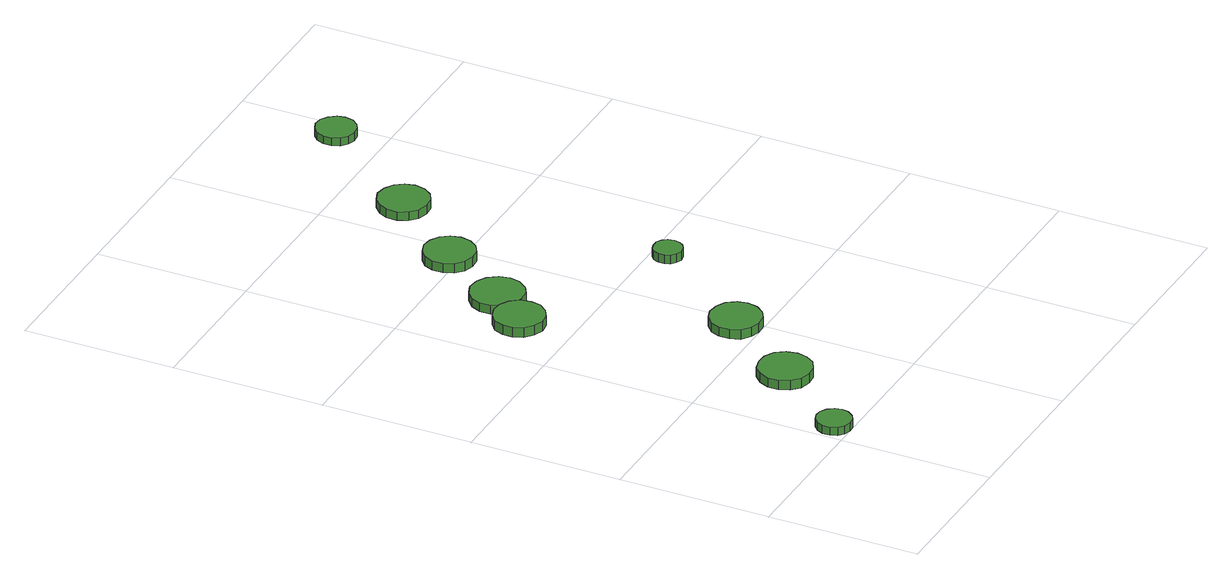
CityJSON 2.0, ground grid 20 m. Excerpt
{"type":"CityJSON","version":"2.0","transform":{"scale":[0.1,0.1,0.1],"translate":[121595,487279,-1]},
"CityObjects":{
"tree1":{"type":"SolitaryVegetationObject","attributes":{"function":"something"},"geometry":[{"type":"MultiSurface","lod":"1","boundaries":[[[0,1,2,3,4,5,6,7,8,9,10,11,12,13,14]],[[15,16,17,18,19,20,21,22,23,24,25,26,27,28,29]],[[0,29,28,1]],[[1,28,27,2]],[[2,27,26,3]],[[3,26,25,4]],[[4,25,24,5]],[[5,24,23,6]],[[6,23,22,7]],[[7,22,21,8]],[[8,21,20,9]],[[9,20,19,10]],[[10,19,18,11]],[[11,18,17,12]],[[12,17,16,13]],[[13,16,15,14]],[[14,15,29,0]]]}]},
"tree2":{"type":"SolitaryVegetationObject","attributes":{"function":"something"},"geometry":[{"type":"MultiSurface","lod":"1","boundaries":[[[30,31,32,33,34,35,36,37,38,39,40,41,42,43,44]],[[45,46,47,48,49,50,51,52,53,54,55,56,57,58,59]],[[30,59,58,31]],[[31,58,57,32]],[[32,57,56,33]],[[33,56,55,34]],[[34,55,54,35]],[[35,54,53,36]],[[36,53,52,37]],[[37,52,51,38]],[[38,51,50,39]],[[39,50,49,40]],[[40,49,48,41]],[[41,48,47,42]],[[42,47,46,43]],[[43,46,45,44]],[[44,45,59,30]]]}]},
"tree3":{"type":"SolitaryVegetationObject","attributes":{"function":"something"},"geometry":[{"type":"MultiSurface","lod":"1","boundaries":[[[60,61,62,63,64,65,66,67,68,69,70,71,72,73,74]],[[75,76,77,78,79,80,81,82,83,84,85,86,87,88,89]],[[60,89,88,61]],[[61,88,87,62]],[[62,87,86,63]],[[63,86,85,64]],[[64,85,84,65]],[[65,84,83,66]],[[66,83,82,67]],[[67,82,81,68]],[[68,81,80,69]],[[69,80,79,70]],[[70,79,78,71]],[[71,78,77,72]],[[72,77,76,73]],[[73,76,75,74]],[[74,75,89,60]]]}]},
"tree4":{"type":"SolitaryVegetationObject","attributes":{"function":"something"},"geometry":[{"type":"MultiSurface","lod":"1","boundaries":[[[90,91,92,93,94,95,96,97,98,99,100,101,102,103,104]],[[105,106,107,108,109,110,111,112,113,114,115,116,117,118,119]],[[90,119,118,91]],[[91,118,117,92]],[[92,117,116,93]],[[93,116,115,94]],[[94,115,114,95]],[[95,114,113,96]],[[96,113,112,97]],[[97,112,111,98]],[[98,111,110,99]],[[99,110,109,100]],[[100,109,108,101]],[[101,108,107,102]],[[102,107,106,103]],[[103,106,105,104]],[[104,105,119,90]]]}]},
"tree5":{"type":"SolitaryVegetationObject","attributes":{"function":"something"},"geometry":[{"type":"MultiSurface","lod":"1","boundaries":[[[120,121,122,123,124,125,126,127,128,129,130,131,132,133,134]],[[135,136,137,138,139,140,141,142,143,144,145,146,147,148,149]],[[120,149,148,121]],[[121,148,147,122]],[[122,147,146,123]],[[123,146,145,124]],[[124,145,144,125]],[[125,144,143,126]],[[126,143,142,127]],[[127,142,141,128]],[[128,141,140,129]],[[129,140,139,130]],[[130,139,138,131]],[[131,138,137,132]],[[132,137,136,133]],[[133,136,135,134]],[[134,135,149,120]]]}]},
"tree6":{"type":"SolitaryVegetationObject","attributes":{"function":"something"},"geometry":[{"type":"MultiSurface","lod":"1","boundaries":[[[150,151,152,153,154,155,156,157,158,159,160,161,162,163,164]],[[165,166,167,168,169,170,171,172,173,174,175,176,177,178,179]],[[150,179,178,151]],[[151,178,177,152]],[[152,177,176,153]],[[153,176,175,154]],[[154,175,174,155]],[[155,174,173,156]],[[156,173,172,157]],[[157,172,171,158]],[[158,171,170,159]],[[159,170,169,160]],[[160,169,168,161]],[[161,168,167,162]],[[162,167,166,163]],[[163,166,165,164]],[[164,165,179,150]]]}]},
"tree7":{"type":"SolitaryVegetationObject","attributes":{"function":"something"},"geometry":[{"type":"MultiSurface","lod":"1","boundaries":[[[180,181,182,183,184,185,186,187,188,189,190,191,192,193,194]],[[195,196,197,198,199,200,201,202,203,204,205,206,207,208,209]],[[180,209,208,181]],[[181,208,207,182]],[[182,207,206,183]],[[183,206,205,184]],[[184,205,204,185]],[[185,204,203,186]],[[186,203,202,187]],[[187,202,201,188]],[[188,201,200,189]],[[189,200,199,190]],[[190,199,198,191]],[[191,198,197,192]],[[192,197,196,193]],[[193,196,195,194]],[[194,195,209,180]]]}]},
"tree8":{"type":"SolitaryVegetationObject","attributes":{"function":"something"},"geometry":[{"type":"MultiSurface","lod":"1","boundaries":[[[210,211,212,213,214,215,216,217,218,219,220,221,222,223,224]],[[225,226,227,228,229,230,231,232,233,234,235,236,237,238,239]],[[210,239,238,211]],[[211,238,237,212]],[[212,237,236,213]],[[213,236,235,214]],[[214,235,234,215]],[[215,234,233,216]],[[216,233,232,217]],[[217,232,231,218]],[[218,231,230,219]],[[219,230,229,220]],[[220,229,228,221]],[[221,228,227,222]],[[222,227,226,223]],[[223,226,225,224]],[[224,225,239,210]]]}]},
"tree9":{"type":"SolitaryVegetationObject","attributes":{"function":"something"},"geometry":[{"type":"MultiSurface","lod":"1","boundaries":[[[240,241,242,243,244,245,246,247,248,249,250,251,252,253,254]],[[255,256,257,258,259,260,261,262,263,264,265,266,267,268,269]],[[240,269,268,241]],[[241,268,267,242]],[[242,267,266,243]],[[243,266,265,244]],[[244,265,264,245]],[[245,264,263,246]],[[246,263,262,247]],[[247,262,261,248]],[[248,261,260,249]],[[249,260,259,250]],[[250,259,258,251]],[[251,258,257,252]],[[252,257,256,253]],[[253,256,255,254]],[[254,255,269,240]]]}]}
},
"vertices":[
[51,23,17],[49,32,17],[43,40,17],[35,45,17],[26,46,17],[17,43,17],[10,36,17],[6,28,17],[6,18,17],[10,9,17],[17,3,17],[26,0,17],[35,1,17],[43,6,17],[49,14,17],[49,14,6],[43,6,6],[35,1,6],[26,0,6],[17,3,6],[10,9,6],[6,18,6],[6,28,6],[10,36,6],[17,43,6],[26,46,6],[35,45,6],[43,40,6],[49,32,6],[51,23,6],
[143,128,19],[140,142,19],[132,154,19],[119,161,19],[105,162,19],[91,158,19],[81,148,19],[75,135,19],[75,121,19],[81,108,19],[91,98,19],[105,94,19],[119,95,19],[132,102,19],[140,114,19],[140,114,6],[132,102,6],[119,95,6],[105,94,6],[91,98,6],[81,108,6],[75,121,6],[75,135,6],[81,148,6],[91,158,6],[105,162,6],[119,161,6],[132,154,6],[140,142,6],[143,128,6],
[100,465,26],[98,479,26],[89,490,26],[77,497,26],[64,498,26],[51,494,26],[40,485,26],[35,472,26],[35,459,26],[40,446,26],[51,437,26],[64,432,26],[77,434,26],[89,441,26],[98,452,26],[98,452,13],[89,441,13],[77,434,13],[64,432,13],[51,437,13],[40,446,13],[35,459,13],[35,472,13],[40,485,13],[51,494,13],[64,498,13],[77,497,13],[89,490,13],[98,479,13],[100,465,13],
[215,230,24],[212,243,24],[204,255,24],[192,261,24],[178,263,24],[165,259,24],[154,249,24],[149,237,24],[149,223,24],[154,210,24],[165,201,24],[178,197,24],[192,198,24],[204,205,24],[212,216,24],[212,216,11],[204,205,11],[192,198,11],[178,197,11],[165,201,11],[154,210,11],[149,223,11],[149,237,11],[154,249,11],[165,259,11],[178,263,11],[192,261,11],[204,255,11],[212,243,11],[215,230,11],
[142,514,24],[139,528,24],[130,540,24],[118,547,24],[103,549,24],[90,544,24],[79,534,24],[73,521,24],[73,507,24],[79,494,24],[90,484,24],[103,480,24],[118,481,24],[130,488,24],[139,500,24],[139,500,12],[130,488,12],[118,481,12],[103,480,12],[90,484,12],[79,494,12],[73,507,12],[73,521,12],[79,534,12],[90,544,12],[103,549,12],[118,547,12],[130,540,12],[139,528,12],[142,514,12],
[208,612,20],[205,625,20],[197,636,20],[185,643,20],[172,645,20],[158,640,20],[148,631,20],[143,619,20],[143,605,20],[148,592,20],[158,583,20],[172,579,20],[185,580,20],[197,587,20],[205,598,20],[205,598,7],[197,587,7],[185,580,7],[172,579,7],[158,583,7],[148,592,7],[143,605,7],[143,619,7],[148,631,7],[158,640,7],[172,645,7],[185,643,7],[197,636,7],[205,625,7],[208,612,7],
[310,375,23],[308,383,23],[304,389,23],[297,393,23],[289,393,23],[282,391,23],[276,386,23],[273,379,23],[273,371,23],[276,364,23],[282,359,23],[289,356,23],[297,357,23],[304,361,23],[308,367,23],[308,367,11],[304,361,11],[297,357,11],[289,356,11],[282,359,11],[276,364,11],[273,371,11],[273,379,11],[276,386,11],[282,391,11],[289,393,11],[297,393,11],[304,389,11],[308,383,11],[310,375,11],
[295,716,19],[292,729,19],[284,740,19],[272,747,19],[258,749,19],[245,744,19],[235,735,19],[229,723,19],[229,709,19],[235,696,19],[245,687,19],[258,683,19],[272,684,19],[284,691,19],[292,702,19],[292,702,7],[284,691,7],[272,684,7],[258,683,7],[245,687,7],[235,696,7],[229,709,7],[229,723,7],[235,735,7],[245,744,7],[258,749,7],[272,747,7],[284,740,7],[292,729,7],[295,716,7],
[403,863,18],[401,873,18],[394,882,18],[385,888,18],[374,889,18],[364,885,18],[356,878,18],[352,868,18],[352,857,18],[356,847,18],[364,840,18],[374,837,18],[385,838,18],[394,843,18],[401,852,18],[401,852,7],[394,843,7],[385,838,7],[374,837,7],[364,840,7],[356,847,7],[352,857,7],[352,868,7],[356,878,7],[364,885,7],[374,889,7],[385,888,7],[394,882,7],[401,873,7],[403,863,7]
]}
